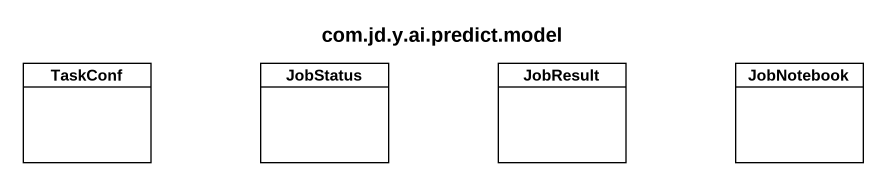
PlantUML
@startuml
title com.jd.y.ai.predict.model
hide circle
hide empty members
class TaskConf
class JobStatus
class JobResult
class JobNotebook
@enduml
